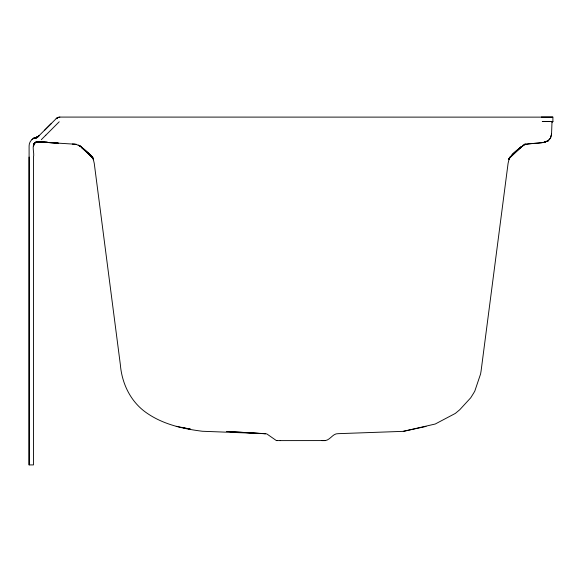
<?xml version="1.0" encoding="UTF-8"?>
<svg xmlns="http://www.w3.org/2000/svg" width="582" height="582" viewBox="0 0 582 582"><rect width="100%" height="100%" fill="white"/><g stroke="black" fill="none" stroke-linecap="round" stroke-linejoin="round"><path stroke-width="0.87" d="M33.487 145.827L34.804 142.845L33.487 145.827L34.178 143.521L36.753 141.95C30.359 143.718 34.811 152.739 33.472 157.067L33.472 464.916L29.1 464.916L29.1 145.827C29.115 142.219 31.581 138.843 35.066 137.854C40.493 137.112 32.774 137.796 31.945 139.527M524.702 144.256L543.784 142.459L548.084 140.844L550.543 138.05L551.554 134.122L551.983 122.293L552.9 121.456L552.9 117.084L541.653 117.084L552.769 117.084M551.554 134.122L550.514 138.05L548.04 140.844C540.729 144.416 532.203 142.459 524.549 144.794C518.569 148.679 512.145 153.117 508.77 159.584L510.472 156.543L510.152 157.016M509.134 158.915L508.086 163.324L481.088 370.96L480.579 373.979L474.774 391.184L473.392 393.534L470.707 397.812L459.758 409.728L455.313 413.431L435.241 424.016L403.304 431.349L338.186 433.67C332.824 433.328 330.569 439.73 325.331 440.596L321.97 440.61M551.983 122.293L552.769 121.456L551.212 121.456M33.676 144.503L34.804 142.837M509.774 157.453L520.963 146.999L512.291 154.536L512.08 154.863L521.225 146.94L508.857 158.675L521.268 146.86L524.251 144.78L522.694 145.42M37.321 137.541L33.843 138.305L37.015 137.367L39.314 135.511L37.088 137.337L33.843 138.305L37.321 137.541L33.843 138.305L37.801 136.937L56.243 118.583L57.967 117.448L59.844 117.084L541.675 117.135M45.782 135.199L41.3 139.702M59.219 121.784L45.796 135.213M44.327 130.506L51.172 123.668M37.088 137.337L36.062 137.636L38.339 136.486M33.843 138.305L38.325 136.501L33.843 138.305L34.927 137.919M37.786 136.945L34.913 137.898L37.008 137.374M56.228 118.597L58.018 117.433L59.859 117.084M38.419 141.935L58.375 143.136L37.561 141.913L47.368 142.154L37.554 141.913L35.597 142.306L36.877 141.935M37.044 137.352L34.927 137.898M35.597 142.306L37.554 141.906L35.597 142.306L37.073 141.913M403.304 431.349L426.039 426.439M524.418 144.518L525.939 144.183L524.302 144.271M35.087 137.847L37.328 137.541M324.916 440.581L280.189 440.61M93.229 159.017L93.578 159.737L91.811 156.478L93.229 159.017L94.24 163.295L120.365 364.761C121.965 384.04 130.957 402.409 147.29 413.373C163.615 424.511 183.119 428.861 202.412 431.262L265.487 433.677L226.74 431.451L266.745 433.874L276.385 440.581L280.109 440.61M552.9 121.456L542.315 121.456L549.233 121.456M276.385 440.581L277.279 440.581M47.375 142.474L76.482 144.3M72.328 144.038C79.807 143.674 84.703 150.141 89.904 154.434L81.473 147.13L92.953 157.955L90.021 154.681L92.08 156.929M183.854 427.959L190.43 429.123L176.237 426.322M80.105 145.842L81.465 146.766L78.228 145.136L81.196 147.006L89.082 154.135M92.88 157.613L81.4 147.319L93.266 158.508M29.1 157.067L29.1 464.916M34.127 143.594L33.647 144.598L34.134 143.579M58.018 117.433L56.323 118.67L58.018 117.433M548.04 140.844L543.777 142.415L548.084 140.844"/></g></svg>
